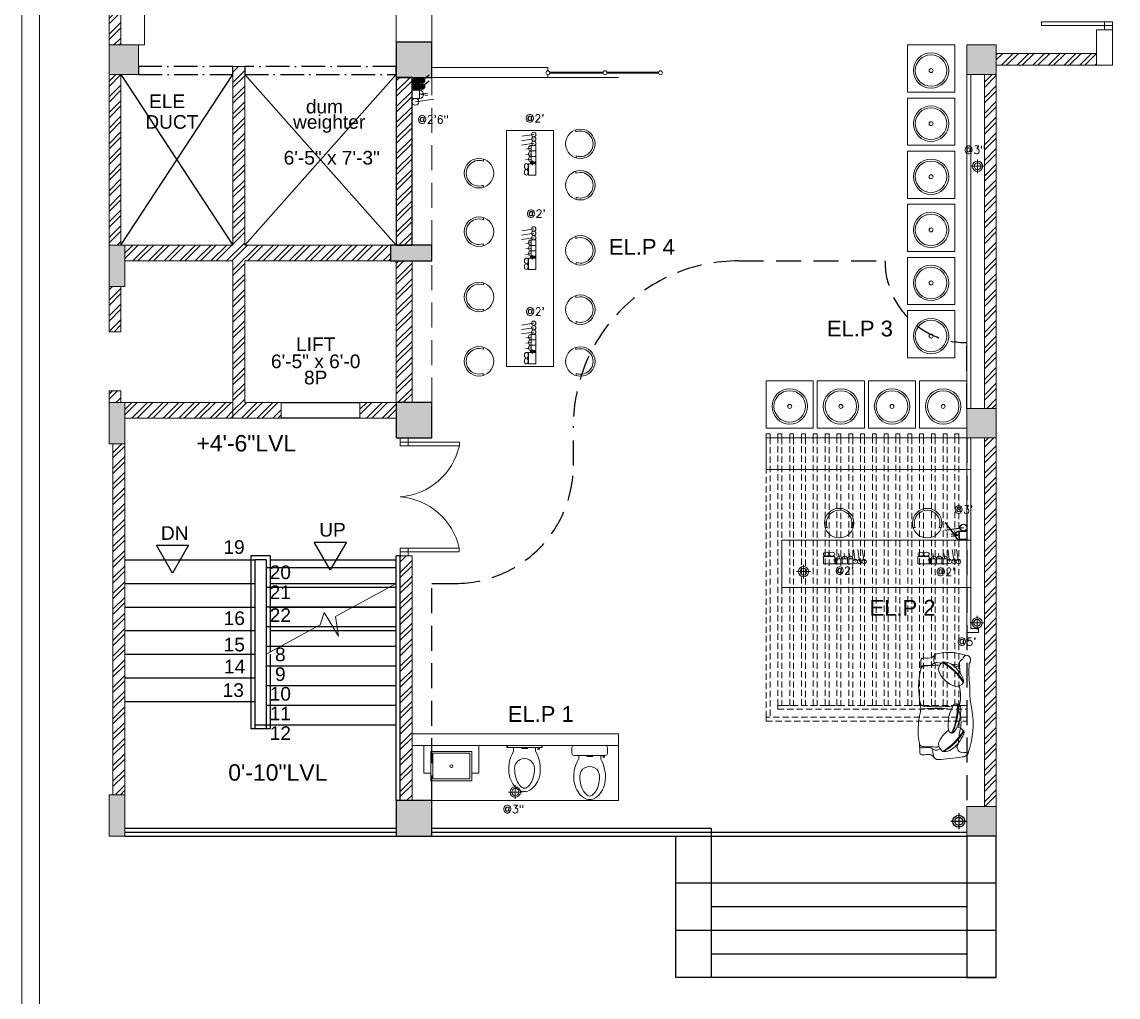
# Model space of a CAD drawing. Header units: inches. Extents: x 111501 to 134888, y 46021 to 52102.
# Drawn here: x 114830 to 115387, y 46514 to 47010 of the extents above; entities that cross this region are included whole.
import ezdxf
from ezdxf.enums import TextEntityAlignment as Align
from ezdxf.lldxf.tags import DXFTag

# ---------------------------------------------------------------- set-up
doc = ezdxf.new("R2010")
doc.units = ezdxf.units.IN
doc.header["$MEASUREMENT"] = 0
for name, pattern in [('ACAD_ISO10W100', [18, 12, -3, 0, -3]), ('DASHED', [19.05, 12.7, -6.35]), ('HIDDEN2', [4.7625, 3.175, -1.5875])]:
    doc.linetypes.add(name, pattern=pattern)
for name, color, linetype in [('10', 1, 'Continuous'), ('D', 251, 'Continuous'), ('electrical layout', 250, 'Continuous'), ('electrical planing', 251, 'Continuous'), ('H', 9, 'Continuous'), ('RO', 7, 'Continuous'), ('staircase', 6, 'Continuous')]:
    doc.layers.add(name, color=color, linetype=linetype)
for name, color, linetype, lineweight in [('column', 252, 'Continuous', 9), ('DOOR', 1, 'Continuous', 0), ('electrical 2', 1, 'Continuous', 0), ('FURNITURE', 14, 'Continuous', 18), ('furnuture light', 142, 'Continuous', 0), ('SHEET', 7, 'Continuous', 30), ('text1', 7, 'Continuous', 0), ('wall', 7, 'Continuous', 9)]:
    doc.layers.add(name, color=color, linetype=linetype, lineweight=lineweight)
doc.styles.add('A', font='arial.ttf')
doc.styles.get("Standard").update_dxf_attribs({"font": 'txt.shx', "height": 6})
tags = doc.linetypes.add('02B1', pattern=[15, 12, -3]).pattern_tags.tags
tags[6:7] = [DXFTag(74, 4), DXFTag(75, 0), DXFTag(340, '0'), DXFTag(46, 1.0), DXFTag(50, 0.0), DXFTag(44, 0.0), DXFTag(45, 0.0)]
tags[4:5] = [DXFTag(74, 4), DXFTag(75, 0), DXFTag(340, '0'), DXFTag(46, 1.0), DXFTag(50, 0.0), DXFTag(44, 0.0), DXFTag(45, 0.0)]
pattern_1 = [(45, (15996.086, 0), (-3.97747564, 3.97747564), []), (45, (15998.7374, 0), (-3.97747564, 3.97747564), [])]

# ---------------------------------------------------------------- blocks, each defined once
blk = doc.blocks.new('so')
at = {"layer": 'FURNITURE'}
for p, q in [((93752.34, 46905.16), (93752.51, 46906.52)), ((93769.43, 46904.14), (93767.18, 46903.8)), ((93769.7, 46908.55), (93770.47, 46908.35)), ((93770.77, 46907.56), (93771.08, 46904.87)), ((93762.11, 46903.43), (93757.75, 46902.84)), ((93760.52, 46902.13), (93757.93, 46901.98)), ((93768.58, 46902.89), (93768.03, 46902.73)), ((93758.31, 46881.28), (93758.24, 46879.86)), ((93759.31, 46862.37), (93758.99, 46862.39)), ((93760.5, 46861.17), (93759.13, 46861.32)), ((93769.27, 46859.7), (93767.77, 46860.37)), ((93769.29, 46861.22), (93768.4, 46861.65)), ((93753.59, 46857.91), (93753.48, 46858.34)), ((93769.77, 46854.9), (93769.47, 46854.89)), ((93771.08, 46856.49), (93771.61, 46859.22)), ((93776, 46857.32), (93774.86, 46857.39)), ((93777.45, 46857.47), (93777.04, 46857.3)), ((93777.89, 46857.84), (93777.45, 46857.47))]:
    blk.add_line(p, q, dxfattribs=at)
for centre, radius, start, end in [((93752.46, 46904.62), 4.07, 18.4048, 56.0401), ((93754.78, 46907.41), 0.592, 8.8705, 94.0542), ((93763.41, 46883.52), 25.81, 74.1393, 107.6386), ((93780.54, 46879.15), 29.07, 119.8296, 148.5746), ((93780.63, 46879.22), 28.66, 119.184, 149.2689), ((93755.74, 46903.77), 2.22, 335.1345, 74.7005), ((93765.94, 46896.04), 8.32, 88.95, 117.4194), ((93765.76, 46903.7), 0.425, 39.9333, 118.7173), ((93766.29, 46903.99), 0.425, 39.9333, 118.7173), ((93763.54, 46900.06), 5.23, 5.8481, 53.1687), ((93769.92, 46901.55), 2.64, 74.0148, 100.6563), ((93770.84, 46890.55), 15.56, 124.1523, 166.0404), ((93755.09, 46901.83), 2.85, 350.2141, 20.7648), ((93756.37, 46904.5), 12.96, 285.2491, 342.4773), ((93759.97, 46897.06), 5.07, 219.4617, 267.8877), ((93759.56, 46880.94), 2.28, 111.7738, 176.8067), ((93787.71, 46881), 29.07, 175.9325, 205.5687), ((93759.48, 46879.97), 3.18, 64.5085, 103.8842), ((93787.69, 46881.11), 28.66, 175.9605, 206.263), ((93744.39, 46872.73), 19.32, 350.1279, 31.5529), ((93777.5, 46879.99), 20.24, 176.5091, 212.6661), ((93759.92, 46866.36), 5.07, 98.3846, 139.5125), ((93679.26, 46871.47), 79.79, 359.9178, 0.1427), ((93757.39, 46868.51), 1.77, 156.9035, 196.4041), ((93774.12, 46875.91), 20.07, 203.2376, 232.6739), ((93756.02, 46869.34), 0.305, 93.719, 203.897), ((93780.82, 46883.9), 29.07, 210.3996, 239.1446), ((93780.9, 46883.82), 28.66, 209.7053, 239.7902), ((93761.85, 46870.2), 1.77, 219.5642, 259.0648), ((93761.77, 46868.6), 0.305, 212.0713, 322.2493), ((93761.83, 46870.19), 1.77, 275.2559, 334.0143), ((93755.99, 46858.63), 13.37, 20.038, 55.9443), ((93756.27, 46861.23), 2.87, 271.8187, 21.7343), ((93765.91, 46867.27), 8.32, 241.5549, 270.0243), ((93763.43, 46863.29), 5.23, 305.8056, 353.1262), ((93764.3, 46862.3), 4.34, 4.7503, 12.2324), ((93769.85, 46864.16), 4.5, 262.578, 288.7751), ((93755.56, 46853.08), 5.35, 81.4491, 112.1737), ((93766.16, 46859.33), 0.425, 240.2569, 319.041)]:
    blk.add_arc(centre, radius, start, end, dxfattribs=at)
at = {"layer": 'FURNITURE', "extrusion": (0, 0, -1)}
for centre, major_axis, ratio, start_param, end_param in [((93757.64, 46904.17), (-5.13, 2.35), 0.618231, 5.500844, 7.184555), ((93773.54, 46909.47), (-3.31, 0.03), 0.909091, 4.616161, 5.890683), ((93767.88, 46905.84), (-3.36, 0.03), 0.909091, 3.452305, 3.740947), ((93773.87, 46910.2), (-0.08, 7.57), 0.730686, 3.178935, 3.779527), ((93775.94, 46852.61), (-59.28, 0.53), 0.909091, 1.527079, 1.573647), ((93776.15, 46905.08), (-1.62, 0.01), 0.909091, 1.838774, 2.80094), ((93890.94, 46901.04), (-113.36, 2.08), 0.701645, 6.254642, 6.313975), ((93689.39, 46899.23), (-63.77, 0.57), 0.909091, 3.056167, 3.251523), ((93921.13, 46888.07), (-163.89, 1.47), 0.909091, 0.062984, 0.077367), ((93759.67, 46900.91), (-1.84, 0.02), 0.909091, 0.073573, 0.254317), ((93764.63, 46809.88), (-102.4, 0.92), 0.909091, 1.601237, 1.67337), ((93775.86, 46848.78), (-59.28, 0.53), 0.909091, 1.527079, 1.573647), ((93775.75, 46900.71), (-1.84, 0.02), 0.909091, 1.671525, 3.054326), ((93776.07, 46901.25), (-1.62, 0.01), 0.909091, 1.838774, 2.80094), ((93921.96, 46889.1), (164.59, 2.24), 0.332533, 3.039374, 3.24171), ((93769.2, 46973.97), (1.09, 92.29), 0.86194, 3.038922, 3.227555), ((93776.1, 46883.74), (-1.41, 1.06), 0.914805, 2.750316, 4.013629), ((94512.72, 46901.52), (761.68, 30.39), 0.237765, 3.06991, 3.193225), ((93776.06, 46879.38), (1.82, 0.64), 0.643947, 4.915204, 6.007097), ((93640.53, 46875.47), (-138.39, 7.62), 0.514907, 2.983139, 3.210922), ((93925.72, 46873.33), (-167.53, 1.5), 0.909091, 6.258896, 6.277374), ((93724.36, 46862.32), (24.04, 24.18), 1, 0.556107, 0.764052), ((93760.41, 46863.29), (-1.84, 0.02), 0.909091, 5.638899, 6.209604), ((93745.95, 47451.69), (-649.87, 5.82), 0.909091, 4.657058, 4.668338), ((93768.59, 46858.41), (-3.26, 0.03), 0.909091, 1.877441, 2.006467), ((93773.86, 46857.98), (-3.31, 0.03), 0.909091, 0.681701, 1.699089), ((93768.37, 46858.41), (-3.36, 0.03), 0.909091, 2.622382, 2.862945), ((93779.28, 46914.66), (-59.28, 0.53), 0.909091, 4.741604, 4.788172), ((93776.49, 46863.15), (-1.84, 0.02), 0.909091, 3.260925, 4.643725), ((93776.7, 46862.24), (-1.62, 0.01), 0.909091, 3.51431, 4.476477), ((93891.41, 46855.42), (-113.27, 4.67), 0.710878, 6.259211, 6.318545), ((93758.3, 46860.31), (4.57, 2.7), 0.675931, 2.302953, 3.269293), ((93792.92, 47096.89), (35.25, 240.83), 0.806916, 3.083864, 3.147073), ((93768.83, 46856.9), (-2.29, 0.02), 0.909091, 3.32703, 4.655766), ((93773.74, 46854.45), (-3.31, 0.03), 0.909091, 0.424568, 1.699089), ((93779.16, 46911.13), (-59.28, 0.53), 0.909091, 4.741604, 4.788172), ((93776.58, 46858.71), (-1.62, 0.01), 0.909091, 3.51431, 4.476477)]:
    blk.add_ellipse(centre, major_axis=major_axis, ratio=ratio, start_param=start_param, end_param=end_param, dxfattribs=at)
at = {"layer": 'FURNITURE'}
for centre, major_axis, ratio, start_param, end_param in [((93640.44, 46884.08), (138.21, 10.34), 0.51003, 6.125714, 6.37511), ((93806.28, 46882.06), (28.59, 1.59), 0.753441, 3.013769, 3.201526), ((93774.94, 46873.78), (12.53, 12.6), 1, 2.00439, 2.558399), ((93770.96, 46788.62), (-3.01, 92.25), 0.86194, 6.180515, 6.356807)]:
    blk.add_ellipse(centre, major_axis=major_axis, ratio=ratio, start_param=start_param, end_param=end_param, dxfattribs=at)
blk.add_open_spline([(93751.68, 46880.48), (93752.13, 46882.86), (93752.89, 46886.84), (93752.75, 46890.88), (93752.7, 46892.51)], degree=3, knots=[0, 0, 0, 0, 10.027834, 16.763705, 16.763705, 16.763705, 16.763705], dxfattribs=at)
blk = doc.blocks.new('POINT')
at = {"layer": 'electrical 2'}
for p, q in [((-3013.56, 3860.74, 29.22), (-3013.56, 3855.65, 29.22)), ((-3016.11, 3858.19, 29.22), (-3011.02, 3858.19, 29.22))]:
    blk.add_line(p, q, dxfattribs=at)
for radius in [1.91, 1.27]:
    blk.add_circle((-3013.56, 3858.19, 29.22), radius, dxfattribs=at)
blk = doc.blocks.new('kat b cable')
at = {"color": 6}
for points in [[(24134.78, 4883.35), (24132.88, 4883.35), (24132.88, 4883.52), (24134.78, 4883.52)], [(24133.78, 4881.56), (24133.4, 4881.56), (24133.39, 4884.31), (24133.77, 4884.31)], [(24134.34, 4884.29), (24134, 4884.29), (24134.01, 4881.56), (24134.35, 4881.56)]]:
    blk.add_lwpolyline(points, close=True, dxfattribs=at)
blk = doc.blocks.new('5 amp')
at = {"color": 6}
blk.add_line((24133.41, 4862.91), (24132.99, 4865.66), dxfattribs=at)
blk.add_lwpolyline([(24132.01, 4862.91), (24134.78, 4862.91), (24134.79, 4860.45), (24132.02, 4860.44)], close=True, dxfattribs=at)
blk.add_arc((24133.4, 4862.91), 1.38, 359.9995, 180.3454, dxfattribs=at)
blk = doc.blocks.new('15 amp')
at = {"color": 6}
for q in [(24132.99, 4855.15), (24133.82, 4855.15)]:
    blk.add_line((24133.41, 4852.4), q, dxfattribs=at)
blk.add_lwpolyline([(24132.02, 4852.4), (24134.79, 4852.4), (24134.79, 4849.94), (24132.02, 4849.94)], close=True, dxfattribs=at)
blk.add_arc((24133.41, 4852.4), 1.38, 0, 180, dxfattribs=at)
blk = doc.blocks.new('A$C2699740B')
at = {"layer": 'FURNITURE'}
for p, q in [((1, 17.05), (1, 1)), ((1, 14.62), (2.86, 14.62)), ((1, 3.43), (2.86, 3.43))]:
    blk.add_line(p, q, dxfattribs=at)
at = {"layer": 'FURNITURE', "linetype": 'Continuous'}
for p, q in [((1, 10.45), (1.54, 10.45)), ((1.54, 7.61), (1, 7.61)), ((1.54, 10.45), (1.54, 7.61))]:
    blk.add_line(p, q, dxfattribs=at)
at = {"layer": 'FURNITURE'}
blk.add_lwpolyline([(0, 0), (1.02, 0), (1.02, 18.06), (0, 18.06)], close=True, dxfattribs=at)
at = {"layer": 'FURNITURE', "linetype": 'Continuous'}
for points in [[(1.53, 16.58), (1, 16.58), (1, 16.35), (1.53, 16.35)], [(1.53, 16.58), (1.87, 16.58), (1.87, 15.63), (1.65, 15.63)], [(1.53, 16.26), (1.53, 16.35)]]:
    blk.add_lwpolyline(points, dxfattribs=at)
blk.add_arc((-0.37, 15.59), 2.01, 0.8881, 19.3392, dxfattribs=at)
at = {"layer": 'FURNITURE', "extrusion": (0, 0, -1)}
for centre, start_param, end_param in [((0, 17.05), 2.356194, 3.926991), ((0, 1), 3.926991, 5.497787)]:
    blk.add_ellipse(centre, major_axis=(-0.709, -0.709), ratio=1, start_param=start_param, end_param=end_param, dxfattribs=at)
at = {"layer": 'FURNITURE'}
for centre, major_axis, start_param, end_param in [((11.95, -1.19), (-12.9, -12.9), 3.740911, 4.44905), ((11.62, 2.43), (10.46, -10.46), 1.79758, 2.102858), ((11.6, 9.03), (3.56, -3.56), 2.356179, 5.497772), ((11.6, -4), (-12.77, -12.77), 3.673654, 3.926975), ((13.26, 2.43), (-8.08, -8.08), 3.368376, 3.673654), ((15.79, 6.48), (4.7, -4.7), 1.370664, 1.797579), ((14.16, 6.48), (7.07, -7.07), 1.370664, 1.797579), ((18, 9.03), (3.81, -3.81), 0.785384, 1.370663), ((13.26, 15.63), (-8.08, -8.08), 1.038704, 1.343982), ((15.79, 11.57), (-4.7, -4.7), 1.343983, 1.770898), ((14.16, 11.57), (7.07, -7.07), -0.226814, 0.200102), ((19.64, 9.03), (-1.44, -1.44), 2.35618, 2.941459), ((19.64, 9.03), (-1.44, -1.44), 1.7709, 2.356179), ((18, 9.03), (-3.81, -3.81), 1.770899, 2.356178), ((11.91, 19.01), (12.74, -12.74), -1.31209, -0.594747), ((11.6, 22.05), (12.77, -12.77), -0.785413, -0.532092), ((11.62, 15.63), (-10.46, -10.46), 1.038704, 1.343982)]:
    blk.add_ellipse(centre, major_axis=major_axis, ratio=1, start_param=start_param, end_param=end_param, dxfattribs=at)
blk = doc.blocks.new('fgfdg')
at = {"layer": 'FURNITURE'}
for points in [[(9958.2, 25320.5), (9961.82, 25320.5), (9961.82, 25334.5), (9933.82, 25334.5), (9933.82, 25320.5), (9937.44, 25320.5)], [(9937.44, 25316.5), (9937.44, 25331.56), (9958.2, 25331.56), (9958.2, 25316.5), (9937.44, 25316.5), (9937.44, 25316.5)]]:
    blk.add_lwpolyline(points, dxfattribs=at)
blk.add_lwpolyline([(9938.44, 25317.5), (9938.44, 25330.56), (9957.2, 25330.56), (9957.2, 25317.5), (9938.44, 25317.5)], close=True, dxfattribs=at)
blk.add_circle((9947.82, 25324.03), 0.75, dxfattribs=at)
blk = doc.blocks.new('EWC')
at = {"layer": 'FURNITURE'}
for p, q in [((120.336, 285.853), (120.336, 285.929)), ((120.361, 285.954), (120.763, 285.954)), ((120.788, 285.929), (120.788, 285.853)), ((120.763, 285.828), (120.361, 285.828)), ((120.422, 285.828), (120.422, 285.782)), ((120.702, 285.828), (120.702, 285.782))]:
    blk.add_line(p, q, dxfattribs=at)
at = {"layer": 'FURNITURE', "linetype": 'ByBlock'}
blk.add_line((120.367, 285.954), (120.757, 285.954), dxfattribs=at)
at = {"layer": 'FURNITURE', "linetype": 'Continuous'}
for p, q in [((120.527, 285.815), (120.527, 285.828)), ((120.597, 285.815), (120.527, 285.815)), ((120.597, 285.828), (120.597, 285.815))]:
    blk.add_line(p, q, dxfattribs=at)
for points in [[(120.751, 285.815), (120.751, 285.807), (120.727, 285.807), (120.727, 285.812)], [(120.743, 285.815), (120.745, 285.815)], [(120.751, 285.815), (120.751, 285.828), (120.745, 285.828), (120.745, 285.815)]]:
    blk.add_lwpolyline(points, dxfattribs=at)
blk.add_arc((120.726, 285.862), 0.0503, 270.8881, 289.3392, dxfattribs=at)
at = {"layer": 'FURNITURE', "extrusion": (0, 0, -1)}
for centre, major_axis, start_param, end_param in [((120.361, 285.929), (-0.0177, -0.0177), 0.785398, 2.356194), ((120.361, 285.853), (-0.0177, 0.0177), 3.926991, 5.497787), ((120.763, 285.929), (-0.0177, -0.0177), 2.356194, 3.926991), ((120.763, 285.853), (-0.0177, 0.0177), 2.356194, 3.926991)]:
    blk.add_ellipse(centre, major_axis=major_axis, ratio=1, start_param=start_param, end_param=end_param, dxfattribs=at)
at = {"layer": 'FURNITURE'}
for centre, major_axis, start_param, end_param in [((120.811, 285.555), (-0.319, -0.319), -1.31209, -0.594747), ((120.307, 285.555), (-0.322, 0.322), 3.740911, 4.44905), ((120.562, 285.563), (-0.0891, -0.0891), 2.356179, 5.497772), ((120.888, 285.563), (-0.319, -0.319), -0.785413, -0.532092), ((120.236, 285.563), (-0.319, 0.319), 3.673654, 3.926975), ((120.727, 285.563), (-0.261, 0.261), 1.038704, 1.343982), ((120.727, 285.522), (-0.202, 0.202), 1.038704, 1.343982), ((120.397, 285.522), (-0.202, 0.202), 3.368376, 3.673654), ((120.397, 285.563), (-0.261, -0.261), 1.79758, 2.102858), ((120.626, 285.499), (-0.177, -0.177), -0.226814, 0.200102), ((120.626, 285.458), (-0.117, 0.117), 1.343983, 1.770898), ((120.562, 285.403), (-0.0954, 0.0954), 1.770899, 2.356178), ((120.562, 285.362), (-0.036, 0.036), 1.7709, 2.356179), ((120.562, 285.362), (-0.036, 0.036), 2.35618, 2.941459), ((120.562, 285.403), (-0.0954, -0.0954), 0.785384, 1.370663), ((120.498, 285.458), (-0.117, -0.117), 1.370664, 1.797579), ((120.498, 285.499), (-0.177, -0.177), 1.370664, 1.797579)]:
    blk.add_ellipse(centre, major_axis=major_axis, ratio=1, start_param=start_param, end_param=end_param, dxfattribs=at)
blk = doc.blocks.new('dgh')
at = {"layer": 'electrical planing', "linetype": 'ByBlock'}
h = blk.add_hatch(color=36, dxfattribs=at)
h.set_gradient(color1=(121, 78, 22), color2=(227, 174, 104), one_color=1, tint=0.65, name='SPHERICAL')
h.paths.add_polyline_path([(-72.26, 1878.91, -1), (-72.26, 1875.82, -1)])
h = blk.add_hatch(color=36, dxfattribs=at)
h.set_gradient(color1=(121, 78, 22), color2=(227, 174, 104), one_color=1, tint=0.65, name='SPHERICAL')
h.paths.add_polyline_path([(-68.91, 1878.91, -1), (-68.91, 1875.82, -1)])
h = blk.add_hatch(color=36, dxfattribs=at)
h.set_gradient(color1=(121, 78, 22), color2=(227, 174, 104), one_color=1, tint=0.65, name='CYLINDER')
h.paths.add_polyline_path([(-74.07, 1871.89), (-74.07, 1875.82), (-66.95, 1875.82), (-66.95, 1871.89)])
at = {"layer": 'electrical planing', "color": 7, "linetype": 'ByBlock'}
for p, q in [((-72.26, 1877.37), (-75.59, 1881.54)), ((-68.91, 1877.37), (-72.24, 1881.54))]:
    blk.add_line(p, q, dxfattribs=at)
blk.add_lwpolyline([(-74.07, 1871.89), (-74.07, 1875.82), (-66.95, 1875.82), (-66.95, 1871.89)], close=True, dxfattribs=at)
for centre in [(-72.26, 1877.37), (-68.91, 1877.37)]:
    blk.add_circle(centre, 1.55, dxfattribs=at)

msp = doc.modelspace()

# ---------------------------------------------------------------- hatches: boundary and pattern name
at = {"layer": 'column'}
h = msp.add_hatch(color=256, dxfattribs=at)
h.paths.add_polyline_path([(114874.38, 46994.65), (114874.38, 46983.65), (114885.38, 46983.65), (114885.38, 46994.65)])
h.paths.add_polyline_path([(114885.38, 46994.65), (114885.38, 46998.65), (114874.38, 46998.65), (114874.38, 46994.65)])
h.paths.add_polyline_path([(114885.38, 46983.65), (114889.38, 46983.65), (114889.38, 46994.65), (114885.38, 46994.65)])
h.paths.add_polyline_path([(114889.38, 46998.65), (114885.38, 46998.65), (114885.38, 46994.65), (114889.38, 46994.65)])
h = msp.add_hatch(color=256, dxfattribs=at)
h.paths.add_polyline_path([(115038.39, 47000.1), (115020.39, 47000.1), (115020.39, 46982.1), (115038.39, 46982.1)])
h.paths.add_polyline_path([(115017.39, 46888.82), (115038.39, 46888.82), (115038.39, 46896.82), (115017.39, 46896.82)])
h.paths.add_polyline_path([(115038.39, 46816.82), (115020.39, 46816.82), (115020.39, 46798.82), (115038.39, 46798.82)])
h = msp.add_hatch(color=256, dxfattribs=at)
h.paths.add_polyline_path([(115325.38, 46994.65), (115325.38, 46983.65), (115314.38, 46983.65), (115314.38, 46994.65)])
h.paths.add_polyline_path([(115314.38, 46994.65), (115314.38, 46998.65), (115325.38, 46998.65), (115325.38, 46994.65)])
h.paths.add_polyline_path([(115314.38, 46983.65), (115310.38, 46983.65), (115310.38, 46994.65), (115314.38, 46994.65)])
h.paths.add_polyline_path([(115310.38, 46998.65), (115314.38, 46998.65), (115314.38, 46994.65), (115310.38, 46994.65)])
h = msp.add_hatch(color=256, dxfattribs=at)
h.paths.add_polyline_path([(114874.39, 46896.82), (114874.39, 46875.82), (114882.39, 46875.82), (114882.39, 46896.82)])
h.paths.add_polyline_path([(114874.39, 46816.82), (114874.39, 46795.82), (114882.39, 46795.82), (114882.39, 46816.82)])
h = msp.add_hatch(color=256, dxfattribs=at)
h.paths.add_polyline_path([(115325.38, 46809.87), (115325.38, 46798.87), (115314.38, 46798.87), (115314.38, 46809.87)])
h.paths.add_polyline_path([(115314.38, 46809.87), (115314.38, 46813.87), (115325.38, 46813.87), (115325.38, 46809.87)])
h.paths.add_polyline_path([(115314.38, 46798.87), (115310.38, 46798.87), (115310.38, 46809.87), (115314.38, 46809.87)])
h.paths.add_polyline_path([(115310.38, 46813.87), (115314.38, 46813.87), (115314.38, 46809.87), (115310.38, 46809.87)])
for points in [[(114874.39, 46617.38), (114874.39, 46596.38), (114882.39, 46596.38), (114882.39, 46617.38)], [(115038.39, 46614.38), (115020.39, 46614.38), (115020.39, 46596.38), (115038.39, 46596.38)]]:
    msp.add_hatch(color=256, dxfattribs=at).paths.add_polyline_path(points)
h = msp.add_hatch(color=256, dxfattribs=at)
h.paths.add_polyline_path([(115325.38, 46607.38), (115325.38, 46596.38), (115314.38, 46596.38), (115314.38, 46607.38)])
h.paths.add_polyline_path([(115314.38, 46607.38), (115314.38, 46611.38), (115325.38, 46611.38), (115325.38, 46607.38)])
h.paths.add_polyline_path([(115314.38, 46596.38), (115310.38, 46596.38), (115310.38, 46607.38), (115314.38, 46607.38)])
h.paths.add_polyline_path([(115310.38, 46611.38), (115314.38, 46611.38), (115314.38, 46607.38), (115310.38, 46607.38)])
at = {"layer": 'wall', "lineweight": 5}
h = msp.add_hatch(dxfattribs=at)
h.set_pattern_fill('ANSI32', color=256, scale=15, style=0)
h.set_pattern_definition(pattern_1)
h.paths.add_polyline_path([(114874.38, 46998.6), (114874.38, 47185.53), (114880.38, 47185.53), (114880.38, 46998.6)])
h = msp.add_hatch(dxfattribs=at)
h.set_pattern_fill('ANSI32', color=256, scale=15, style=0)
h.set_pattern_definition(pattern_1)
h.paths.add_polyline_path([(115376.38, 46988.33), (115376.38, 46994.33), (115325.38, 46994.33), (115325.38, 46988.33)])
h = msp.add_hatch(dxfattribs=at)
h.set_pattern_fill('ANSI32', color=256, scale=15, style=0)
h.set_pattern_definition(pattern_1)
h.paths.add_polyline_path([(114937.39, 46888.82), (114937.39, 46808.82), (114961.89, 46808.82), (114961.89, 46816.82), (114943.39, 46816.82), (114943.39, 46888.82), (115017.39, 46888.82), (115017.39, 46896.82), (114943.39, 46896.82), (114943.39, 46987.6), (114937.39, 46987.6), (114937.39, 46896.82), (114882.39, 46896.82), (114882.39, 46888.82)])
h = msp.add_hatch(dxfattribs=at)
h.set_pattern_fill('ANSI32', color=256, scale=15, style=0)
h.set_pattern_definition(pattern_1)
h.paths.add_polyline_path([(114874.38, 46983.6), (114880.38, 46983.6), (114880.38, 46896.82), (114874.39, 46896.82)])
h = msp.add_hatch(dxfattribs=at)
h.set_pattern_fill('ANSI32', color=256, scale=15, style=0)
h.set_pattern_definition(pattern_1)
h.paths.add_polyline_path([(115020.39, 46982.1), (115020.39, 46896.82), (115028.39, 46896.82), (115028.39, 46982.1)])
h = msp.add_hatch(dxfattribs=at)
h.set_pattern_fill('ANSI32', color=256, scale=15, style=0)
h.set_pattern_definition(pattern_1)
h.paths.add_polyline_path([(115319.38, 46813.82), (115325.38, 46813.82), (115325.38, 46983.6), (115319.38, 46983.6)])
h = msp.add_hatch(dxfattribs=at)
h.set_pattern_fill('ANSI32', color=256, scale=15, style=0)
h.set_pattern_definition(pattern_1)
h.paths.add_polyline_path([(115020.39, 46816.82), (115028.39, 46816.82), (115028.39, 46888.82), (115020.39, 46888.82)])
h = msp.add_hatch(dxfattribs=at)
h.set_pattern_fill('ANSI32', color=256, scale=15, style=0)
h.set_pattern_definition(pattern_1)
h.paths.add_polyline_path([(114874.39, 46852.82), (114880.39, 46852.82), (114880.39, 46875.82), (114874.39, 46875.82)])
h = msp.add_hatch(dxfattribs=at)
h.set_pattern_fill('ANSI32', color=256, scale=15, style=0)
h.set_pattern_definition(pattern_1)
h.paths.add_polyline_path([(114874.39, 46822.82), (114874.39, 46816.82), (114880.39, 46816.82), (114880.39, 46822.82)])
h = msp.add_hatch(dxfattribs=at)
h.set_pattern_fill('ANSI32', color=256, scale=15, style=0)
h.set_pattern_definition(pattern_1)
h.paths.add_polyline_path([(114882.39, 46808.82), (114937.39, 46808.82), (114937.39, 46816.82), (114882.39, 46816.82)])
h = msp.add_hatch(dxfattribs=at)
h.set_pattern_fill('ANSI32', color=256, scale=15, style=0)
h.set_pattern_definition(pattern_1)
h.paths.add_polyline_path([(115001.89, 46808.82), (115020.39, 46808.82), (115020.39, 46816.82), (115001.89, 46816.82)])
h = msp.add_hatch(dxfattribs=at)
h.set_pattern_fill('ANSI32', color=256, scale=15, style=0)
h.set_pattern_definition(pattern_1)
h.paths.add_polyline_path([(115325.38, 46611.38), (115325.38, 46798.82), (115319.38, 46798.82), (115319.38, 46704.82), (115319.38, 46611.38)])
h = msp.add_hatch(dxfattribs=at)
h.set_pattern_fill('ANSI32', color=256, scale=15, style=0)
h.set_pattern_definition(pattern_1)
h.paths.add_polyline_path([(114882.39, 46617.38), (114882.39, 46795.82), (114876.39, 46795.82), (114876.39, 46617.38), (114882.39, 46617.38)])
h = msp.add_hatch(dxfattribs=at)
h.set_pattern_fill('ANSI32', color=256, scale=15, style=0)
h.set_pattern_definition(pattern_1)
h.paths.add_polyline_path([(115022.39, 46738.82), (115028.39, 46738.82), (115028.39, 46732.82), (115028.39, 46728.57), (115028.39, 46727.09, 0.072171), (115028.39, 46726.6), (115028.39, 46648.38), (115028.39, 46642.38), (115028.39, 46614.38), (115022.39, 46614.38)])

# ---------------------------------------------------------------- linework, layer by layer
at = {"lineweight": 5}
msp.add_lwpolyline([(115022.39, 46614.38), (115028.39, 46614.38), (115028.39, 46738.82), (115022.39, 46738.82)], close=True, dxfattribs=at)
at = {"layer": '10', "linetype": 'Continuous'}
for p, q in [((115020.39, 46982.1), (115020.39, 46896.82)), ((114956.33, 46738.83), (114946.45, 46738.83)), ((114954.33, 46736.83), (114948.45, 46736.83))]:
    msp.add_line(p, q, dxfattribs=at)
for points in [[(114906.63, 46730.09), (114898.45, 46744.25), (114914.81, 46744.25)], [(114986.85, 46731.72), (114978.67, 46745.88), (114995.03, 46745.88)]]:
    msp.add_lwpolyline(points, close=True, dxfattribs=at)
at = {"layer": 'column'}
msp.add_line((115020.39, 46738.82), (115020.39, 46736.82), dxfattribs=at)
for points in [[(114874.38, 46998.6), (114889.38, 46998.6), (114889.38, 46983.6), (114874.38, 46983.6)], [(115325.38, 46998.6), (115310.38, 46998.6), (115310.38, 46983.6), (115325.38, 46983.6)], [(114882.39, 46875.82), (114882.39, 46896.82), (114874.39, 46896.82), (114874.39, 46875.82)], [(114882.39, 46795.82), (114882.39, 46816.82), (114874.39, 46816.82), (114874.39, 46795.82)], [(115325.38, 46813.82), (115310.38, 46813.82), (115310.38, 46798.82), (115325.38, 46798.82)], [(114882.39, 46596.38), (114882.39, 46617.38), (114874.39, 46617.38), (114874.39, 46596.38)], [(115325.38, 46611.38), (115310.38, 46611.38), (115310.38, 46596.38), (115325.38, 46596.38)]]:
    msp.add_lwpolyline(points, close=True, dxfattribs=at)
at = {"layer": 'DOOR', "linetype": 'Continuous'}
for p, q in [((114989.57, 46708.04), (115020.39, 46724.83)), ((114983.7, 46710.01), (114981.63, 46703.71)), ((114983.7, 46710.01), (114990.94, 46697.93)), ((114954.33, 46688.83), (114981.63, 46703.71)), ((114990.94, 46697.93), (114989.57, 46708.04))]:
    msp.add_line(p, q, dxfattribs=at)
at = {"layer": 'DOOR', "color": 5, "linetype": 'Continuous', "lineweight": 0}
for points in [[(115384.38, 47010.33), (115384.38, 47008.48), (115348.34, 47008.48), (115348.34, 47010.33)], [(115384.38, 47006.33), (115384.38, 47010.33), (115380.38, 47010.33), (115380.38, 47006.33)], [(115022.39, 46742.82), (115022.39, 46740.97), (115052.44, 46740.97), (115052.44, 46742.82)], [(115022.39, 46738.82), (115022.39, 46742.82), (115026.39, 46742.82), (115026.39, 46738.82)]]:
    msp.add_lwpolyline(points, close=True, dxfattribs=at)
at = {"layer": 'DOOR', "color": 5, "linetype": 'Continuous', "lineweight": 0, "elevation": 0.11}
for points in [[(115022.4, 46798.81), (115022.4, 46794.81), (115026.4, 46794.81), (115026.4, 46798.81)], [(115022.4, 46794.81), (115022.4, 46796.66), (115052.45, 46796.66), (115052.45, 46794.81)]]:
    msp.add_lwpolyline(points, close=True, dxfattribs=at)
at = {"layer": 'DOOR', "color": 5, "linetype": 'Continuous', "lineweight": 0}
for centre, start, end in [((115019.79, 46802.19, 0.17), 274.4624, 347.2652), ((115019.78, 46735.44, 0.06), 12.7357, 85.5216)]:
    msp.add_arc(centre, 33.48, start, end, dxfattribs=at)
at = {"layer": 'electrical layout', "color": 234}
for p, q in [((115302.2, 46603.88), (115310.38, 46603.88)), ((115306.29, 46607.98), (115306.29, 46599.79))]:
    msp.add_line(p, q, dxfattribs=at)
for radius in [3.07, 2.05]:
    msp.add_circle((115306.29, 46603.88), radius, dxfattribs=at)
at = {"layer": 'electrical planing', "color": 6}
msp.add_line((115304.35, 46749.55), (115299.42, 46755.73), dxfattribs=at)
at = {"layer": 'electrical planing', "color": 6, "ltscale": 0.5}
msp.add_line((115308.68, 46753.16), (115299.28, 46751.72), dxfattribs=at)
msp.add_circle((115308.68, 46753.16), 1.72, dxfattribs=at)
at = {"layer": 'FURNITURE', "lineweight": 5}
for p, q in [((115038.39, 46982.1), (115133.39, 46982.1)), ((115310.38, 46983.6), (115310.38, 46811.79)), ((115312.38, 46983.6), (115312.38, 46813.82)), ((115319.38, 46798.82), (115208.38, 46798.82))]:
    msp.add_line(p, q, dxfattribs=at)
at = {"layer": 'FURNITURE', "lineweight": 0}
for p, q in [((115098.4, 46984.71), (115125.51, 46984.71)), ((115098.4, 46984.21), (115125.51, 46984.21)), ((115127.44, 46984.71), (115153.72, 46984.71)), ((115127.44, 46984.21), (115153.72, 46984.21)), ((115111.73, 46955.53), (115111.74, 46954.47)), ((115064.65, 46940.56), (115064.65, 46939.5)), ((115111.76, 46942.25), (115111.76, 46941.19)), ((115111.73, 46934.45), (115111.74, 46933.4)), ((115064.63, 46927.28), (115064.62, 46926.22)), ((115111.76, 46921.17), (115111.76, 46920.12)), ((115064.65, 46910.84), (115064.65, 46909.78)), ((115111.73, 46901.33), (115111.74, 46900.28)), ((115064.63, 46897.56), (115064.62, 46896.5)), ((115111.76, 46888.05), (115111.76, 46887)), ((115064.65, 46877.62), (115064.65, 46876.57)), ((115111.73, 46871.22), (115111.74, 46870.17)), ((115064.63, 46864.34), (115064.62, 46863.29)), ((115111.76, 46857.95), (115111.76, 46856.89)), ((115064.65, 46844.92), (115064.65, 46843.87)), ((115111.73, 46844.82), (115111.74, 46843.76)), ((115064.63, 46831.64), (115064.62, 46830.59)), ((115111.76, 46831.54), (115111.76, 46830.49)), ((115310.38, 46798.82), (115310.38, 46699.82)), ((115312.38, 46798.82), (115312.38, 46701.82)), ((115238.37, 46753.26), (115239.42, 46753.27)), ((115251.65, 46753.29), (115252.7, 46753.29)), ((115283.07, 46753.26), (115284.12, 46753.27)), ((115296.35, 46753.29), (115297.4, 46753.29)), ((115312.38, 46704.82), (115319.38, 46704.82)), ((115310.38, 46699.82), (115316.38, 46699.82)), ((115312.38, 46701.82), (115316.38, 46701.82)), ((115316.38, 46701.82), (115316.38, 46699.82))]:
    msp.add_line(p, q, dxfattribs=at)
at = {"layer": 'FURNITURE', "lineweight": 5}
for points in [[(114892.38, 46998.6), (114892.38, 47182.53)], [(114880.38, 47179.6), (114880.38, 46998.6), (114892.38, 46998.6)]]:
    msp.add_lwpolyline(points, dxfattribs=at)
at = {"layer": 'FURNITURE', "linetype": '02B1', "lineweight": 0}
msp.add_lwpolyline([(115020.39, 47000.1), (115038.39, 47000.1), (115038.39, 47184.03), (115020.39, 47184.03)], close=True, dxfattribs=at)
at = {"layer": 'FURNITURE', "lineweight": 0}
for points in [[(115280.23, 46998.6), (115304.23, 46998.6), (115304.23, 46974.6), (115280.23, 46974.6)], [(115280.23, 46971.6), (115304.23, 46971.6), (115304.23, 46947.6), (115280.23, 46947.6)], [(115076.39, 46955.1), (115100.39, 46955.1), (115100.39, 46835.1), (115076.39, 46835.1)], [(115280.23, 46944.6), (115304.23, 46944.6), (115304.23, 46920.6), (115280.23, 46920.6)], [(115280.23, 46917.6), (115304.23, 46917.6), (115304.23, 46893.6), (115280.23, 46893.6)], [(115280.23, 46890.6), (115304.23, 46890.6), (115304.23, 46866.6), (115280.23, 46866.6)], [(115280.23, 46863.6), (115304.23, 46863.6), (115304.23, 46839.6), (115280.23, 46839.6)], [(115208.38, 46827.82), (115232.38, 46827.82), (115232.38, 46803.82), (115208.38, 46803.82)], [(115234.38, 46827.82), (115258.38, 46827.82), (115258.38, 46803.82), (115234.38, 46803.82)], [(115260.38, 46827.82), (115284.38, 46827.82), (115284.38, 46803.82), (115260.38, 46803.82)], [(115286.38, 46827.82), (115310.38, 46827.82), (115310.38, 46803.82), (115286.38, 46803.82)]]:
    msp.add_lwpolyline(points, close=True, dxfattribs=at)
at = {"layer": 'FURNITURE', "linetype": 'DASHED', "lineweight": 0}
for points in [[(115038.39, 46982.1), (115028.39, 46982.1), (115028.39, 46896.82), (115038.39, 46896.82)], [(115038.39, 46888.82), (115028.39, 46888.82), (115028.39, 46816.82), (115038.39, 46816.82)]]:
    msp.add_lwpolyline(points, close=True, dxfattribs=at)
at = {"layer": 'FURNITURE', "lineweight": 0}
msp.add_lwpolyline([(115097.44, 46985.46), (115097.44, 46987.12), (115038.39, 46987.12), (115038.39, 46982.1), (115097.44, 46982.1), (115097.44, 46983.46)], dxfattribs=at)
at = {"layer": 'FURNITURE', "color": 254, "lineweight": 5}
for points in [[(115208.38, 46798.82), (115210.38, 46798.82), (115210.38, 46800.82), (115208.38, 46800.82)], [(115214.38, 46798.82), (115216.38, 46798.82), (115216.38, 46800.82), (115214.38, 46800.82)], [(115220.38, 46798.82), (115222.38, 46798.82), (115222.38, 46800.82), (115220.38, 46800.82)], [(115226.38, 46798.82), (115228.38, 46798.82), (115228.38, 46800.82), (115226.38, 46800.82)], [(115232.38, 46798.82), (115234.38, 46798.82), (115234.38, 46800.82), (115232.38, 46800.82)], [(115238.38, 46798.82), (115240.38, 46798.82), (115240.38, 46800.82), (115238.38, 46800.82)], [(115244.38, 46798.82), (115246.38, 46798.82), (115246.38, 46800.82), (115244.38, 46800.82)], [(115250.38, 46798.82), (115252.38, 46798.82), (115252.38, 46800.82), (115250.38, 46800.82)], [(115256.38, 46798.82), (115258.38, 46798.82), (115258.38, 46800.82), (115256.38, 46800.82)], [(115262.38, 46798.82), (115264.38, 46798.82), (115264.38, 46800.82), (115262.38, 46800.82)], [(115268.38, 46798.82), (115270.38, 46798.82), (115270.38, 46800.82), (115268.38, 46800.82)], [(115274.38, 46798.82), (115276.38, 46798.82), (115276.38, 46800.82), (115274.38, 46800.82)], [(115280.38, 46798.82), (115282.38, 46798.82), (115282.38, 46800.82), (115280.38, 46800.82)], [(115286.38, 46798.82), (115288.38, 46798.82), (115288.38, 46800.82), (115286.38, 46800.82)], [(115292.38, 46798.82), (115294.38, 46798.82), (115294.38, 46800.82), (115292.38, 46800.82)], [(115298.38, 46798.82), (115300.38, 46798.82), (115300.38, 46800.82), (115298.38, 46800.82)], [(115304.38, 46798.82), (115306.38, 46798.82), (115306.38, 46800.82), (115304.38, 46800.82)]]:
    msp.add_lwpolyline(points, close=True, dxfattribs=at)
at = {"layer": 'FURNITURE', "lineweight": 5}
for points in [[(115208.38, 46798.82), (115312.38, 46798.82), (115312.38, 46782.82), (115208.38, 46782.82)], [(115216.38, 46722.82), (115312.38, 46722.82), (115312.38, 46746.82), (115216.38, 46746.82)], [(115028.39, 46642.38), (115133.39, 46642.38), (115133.39, 46648.38), (115028.39, 46648.38)], [(115028.39, 46614.38), (115133.39, 46614.38), (115133.39, 46642.38), (115028.39, 46642.38)]]:
    msp.add_lwpolyline(points, close=True, dxfattribs=at)
at = {"layer": 'FURNITURE', "color": 254, "linetype": 'HIDDEN2', "lineweight": 5}
for points in [[(115208.38, 46798.82), (115210.38, 46798.82), (115210.38, 46656.82), (115208.38, 46656.82)], [(115214.38, 46798.82), (115216.38, 46798.82), (115216.38, 46662.82), (115214.38, 46662.82)], [(115220.38, 46798.82), (115222.38, 46798.82), (115222.38, 46662.82), (115220.38, 46662.82)], [(115226.38, 46798.82), (115228.38, 46798.82), (115228.38, 46662.82), (115226.38, 46662.82)], [(115232.38, 46798.82), (115234.38, 46798.82), (115234.38, 46662.82), (115232.38, 46662.82)], [(115238.38, 46798.82), (115240.38, 46798.82), (115240.38, 46662.82), (115238.38, 46662.82)], [(115244.38, 46798.82), (115246.38, 46798.82), (115246.38, 46662.82), (115244.38, 46662.82)], [(115250.38, 46798.82), (115252.38, 46798.82), (115252.38, 46662.82), (115250.38, 46662.82)], [(115256.38, 46798.82), (115258.38, 46798.82), (115258.38, 46662.82), (115256.38, 46662.82)], [(115262.38, 46798.82), (115264.38, 46798.82), (115264.38, 46662.82), (115262.38, 46662.82)], [(115268.38, 46798.82), (115270.38, 46798.82), (115270.38, 46662.82), (115268.38, 46662.82)], [(115274.38, 46798.82), (115276.38, 46798.82), (115276.38, 46662.82), (115274.38, 46662.82)], [(115280.38, 46798.82), (115282.38, 46798.82), (115282.38, 46662.82), (115280.38, 46662.82)], [(115286.38, 46798.82), (115288.38, 46798.82), (115288.38, 46662.82), (115286.38, 46662.82)], [(115292.38, 46798.82), (115294.38, 46798.82), (115294.38, 46662.82), (115292.38, 46662.82)], [(115298.38, 46798.82), (115300.38, 46798.82), (115300.38, 46662.82), (115298.38, 46662.82)], [(115304.38, 46798.82), (115306.38, 46798.82), (115306.38, 46662.82), (115304.38, 46662.82)], [(115214.38, 46660.82), (115310.38, 46660.82), (115310.38, 46662.82), (115214.38, 46662.82)], [(115208.38, 46654.82), (115310.38, 46654.82), (115310.38, 46656.82), (115208.38, 46656.82)]]:
    msp.add_lwpolyline(points, close=True, dxfattribs=at)
at = {"layer": 'FURNITURE', "lineweight": 0}
for centre, radius in [((115292.23, 46985.6), 9), ((115292.23, 46985.6), 8), ((115097.44, 46984.46), 1), ((115126.48, 46984.46), 1), ((115154.69, 46984.46), 1), ((115292.23, 46985.6), 1), ((115292.23, 46958.6), 9), ((115292.23, 46958.6), 8), ((115113.96, 46948.36), 7.5), ((115292.23, 46958.6), 1), ((115062.43, 46933.4), 7.5), ((115292.23, 46931.6), 9), ((115292.23, 46931.6), 8), ((115113.96, 46927.29), 7.5), ((115292.23, 46931.6), 1), ((115062.43, 46903.67), 7.5), ((115292.23, 46904.6), 9), ((115292.23, 46904.6), 8), ((115292.23, 46904.6), 1), ((115113.96, 46894.17), 7.5), ((115292.23, 46877.6), 9), ((115292.23, 46877.6), 8), ((115062.43, 46870.46), 7.5), ((115292.23, 46877.6), 1), ((115113.96, 46864.06), 7.5), ((115292.23, 46850.6), 9), ((115292.23, 46850.6), 8), ((115292.23, 46850.6), 1), ((115062.43, 46837.76), 7.5), ((115113.96, 46837.66), 7.5), ((115220.38, 46814.82), 9), ((115220.38, 46814.82), 8), ((115246.38, 46814.82), 9), ((115246.38, 46814.82), 8), ((115272.38, 46814.82), 9), ((115272.38, 46814.82), 8), ((115298.38, 46814.82), 9), ((115298.38, 46814.82), 8), ((115220.38, 46814.82), 1), ((115246.38, 46814.82), 1), ((115272.38, 46814.82), 1), ((115298.38, 46814.82), 1), ((115245.53, 46755.49), 7.5), ((115290.23, 46755.49), 7.5)]:
    msp.add_circle(centre, radius, dxfattribs=at)
for centre, start, end in [((115113.96, 46948.36), 250.2303, 110.0067), ((115062.43, 46933.4), 69.9933, 289.7697), ((115113.96, 46927.29), 250.2303, 110.0067), ((115062.43, 46903.67), 69.9933, 289.7697), ((115113.96, 46894.17), 250.2303, 110.0067), ((115062.43, 46870.46), 69.9933, 289.7697), ((115113.96, 46864.06), 250.2303, 110.0067), ((115062.43, 46837.76), 69.9933, 289.7697), ((115113.96, 46837.66), 250.2303, 110.0067), ((115245.53, 46755.49), 340.2303, 200.0067), ((115290.23, 46755.49), 340.2303, 200.0067)]:
    msp.add_arc(centre, 6.5, start, end, dxfattribs=at)
at = {"layer": 'furnuture light', "color": 6, "ltscale": 0.5}
msp.add_line((115030.1, 46969.69), (115039.5, 46971.13), dxfattribs=at)
at = {"layer": 'furnuture light', "color": 6, "lineweight": 0}
for p, q in [((115090.25, 46950.85), (115084.12, 46949.93)), ((115090.25, 46948.6), (115084.12, 46947.68)), ((115090.26, 46953.1), (115084.13, 46952.18)), ((115090.26, 46905.1), (115084.13, 46904.18)), ((115090.25, 46902.85), (115084.12, 46901.93)), ((115090.25, 46900.6), (115084.12, 46899.68)), ((115090.25, 46854.85), (115084.12, 46853.93)), ((115090.26, 46857.1), (115084.13, 46856.18)), ((115090.25, 46852.6), (115084.12, 46851.68)), ((115253.66, 46735.93), (115252.74, 46742.06)), ((115255.91, 46735.93), (115254.99, 46742.06)), ((115258.16, 46735.92), (115257.24, 46742.05)), ((115301.66, 46735.93), (115300.74, 46742.06)), ((115303.91, 46735.93), (115302.99, 46742.06)), ((115306.16, 46735.92), (115305.24, 46742.05))]:
    msp.add_line(p, q, dxfattribs=at)
for points in [[(115091.36, 46932.43), (115091.36, 46938.22), (115087.59, 46938.22), (115087.59, 46932.43)], [(115091.36, 46884.43), (115091.36, 46890.22), (115087.59, 46890.22), (115087.59, 46884.43)], [(115091.36, 46836.43), (115091.36, 46842.22), (115087.59, 46842.22), (115087.59, 46836.43)], [(115237.49, 46734.82), (115243.28, 46734.82), (115243.28, 46738.59), (115237.49, 46738.59)], [(115285.49, 46734.82), (115291.28, 46734.82), (115291.28, 46738.59), (115285.49, 46738.59)]]:
    msp.add_lwpolyline(points, close=True, dxfattribs=at)
at = {"layer": 'furnuture light', "color": 6, "ltscale": 0.5}
msp.add_circle((115030.1, 46969.69), 1.72, dxfattribs=at)
at = {"layer": 'furnuture light', "color": 6, "lineweight": 0}
for centre in [(115090.26, 46953.1), (115090.25, 46948.6), (115090.25, 46950.85), (115090.25, 46902.85), (115090.26, 46905.1), (115090.25, 46900.6), (115090.25, 46854.85), (115090.26, 46857.1), (115090.25, 46852.6), (115253.66, 46735.93), (115255.91, 46735.93), (115258.16, 46735.92), (115301.66, 46735.93), (115303.91, 46735.93), (115306.16, 46735.92)]:
    msp.add_circle(centre, 1.12, dxfattribs=at)
at = {"layer": 'furnuture light', "color": 6, "lineweight": 0, "extrusion": (0, 0, -1)}
for centre, major_axis in [((115086.5, 46936.83), (0, -1.46)), ((115086.49, 46933.89), (0, -1.46)), ((115086.49, 46885.89), (0, -1.46)), ((115086.5, 46888.83), (0, -1.46)), ((115086.49, 46837.89), (0, -1.46)), ((115086.5, 46840.83), (0, -1.46)), ((115238.94, 46739.69), (-1.46, 0)), ((115241.88, 46739.68), (-1.46, 0)), ((115286.94, 46739.69), (-1.46, 0)), ((115289.88, 46739.68), (-1.46, 0))]:
    msp.add_ellipse(centre, major_axis=major_axis, ratio=0.658121, dxfattribs=at)
at = {"layer": 'H'}
for p, q in [((114880.38, 46896.82), (114937.39, 46983.6)), ((114880.38, 46983.6), (114937.39, 46896.82)), ((114943.39, 46983.6), (115020.39, 46896.82)), ((115020.39, 46983.6), (114943.39, 46896.82)), ((115020.39, 46732.83), (114954.33, 46732.83)), ((115020.39, 46722.83), (114954.33, 46722.83)), ((115020.39, 46712.83), (114954.33, 46712.83)), ((115020.39, 46702.83), (114954.33, 46702.83))]:
    msp.add_line(p, q, dxfattribs=at)
at = {"layer": 'H', "linetype": 'DASHED'}
for p, q in [((115194.39, 46888.82), (115268.81, 46888.82)), ((115310.38, 46813.82), (115310.38, 46847.25)), ((115110.39, 46784.83), (115110.39, 46804.82)), ((115310.38, 46798.82), (115310.38, 46611.38)), ((115038.39, 46724.83), (115050.39, 46724.83)), ((115038.39, 46614.38), (115038.39, 46724.83))]:
    msp.add_line(p, q, dxfattribs=at)
for centre, radius, start, end in [((115194.39, 46804.82), 84, 90, 180), ((115310.38, 46888.82), 41.57, 180, 270), ((115050.39, 46784.83), 60, 270, 0)]:
    msp.add_arc(centre, radius, start, end, dxfattribs=at)
at = {"layer": 'RO', "color": 7, "linetype": 'Continuous'}
for points in [[(115038.39, 47000.1), (115020.39, 47000.1), (115020.39, 46982.1), (115038.39, 46982.1)], [(115028.39, 46982.1), (115020.39, 46982.1), (115020.39, 46896.82), (115028.39, 46896.82)], [(115017.39, 46888.82), (115038.39, 46888.82), (115038.39, 46896.82), (115017.39, 46896.82)], [(115038.39, 46816.82), (115020.39, 46816.82), (115020.39, 46798.82), (115038.39, 46798.82)], [(115038.39, 46614.38), (115020.39, 46614.38), (115020.39, 46596.38), (115038.39, 46596.38)]]:
    msp.add_lwpolyline(points, close=True, dxfattribs=at)
at = {"layer": 'RO', "color": 7, "linetype": 'ACAD_ISO10W100'}
for points in [[(114889.38, 46983.6), (114937.39, 46983.6), (114937.39, 46987.6), (114889.38, 46987.6)], [(114943.39, 46983.6), (115020.39, 46983.6), (115020.39, 46987.6), (114943.39, 46987.6)]]:
    msp.add_lwpolyline(points, close=True, dxfattribs=at)
at = {"layer": 'SHEET', "color": 0, "lineweight": 5, "ltscale": 25}
for points in [[(114830.1, 46327.43), (116065.56, 46327.43), (116065.56, 48063.98), (114830.1, 48063.98)], [(114839.02, 46336.36), (116056.64, 46336.36), (116056.64, 48055.06), (114839.02, 48055.06)]]:
    msp.add_lwpolyline(points, close=True, dxfattribs=at)
at = {"layer": 'staircase'}
for p, q in [((114961.89, 46816.82), (115001.89, 46816.82)), ((115001.89, 46808.82), (114961.89, 46808.82)), ((114882.39, 46736.83), (114948.45, 46736.83)), ((114946.45, 46738.83), (114946.45, 46688.83)), ((114948.45, 46736.83), (114948.45, 46688.83)), ((114954.33, 46736.83), (114954.33, 46688.83)), ((114956.33, 46738.83), (114956.33, 46689.92)), ((114956.33, 46736.82), (115020.39, 46736.82)), ((115022.39, 46738.82), (115020.39, 46738.82)), ((115020.39, 46700.83), (115020.39, 46738.82)), ((115022.39, 46614.38), (115022.39, 46738.82)), ((114882.39, 46724.83), (114948.45, 46724.83)), ((114956.33, 46724.82), (115020.39, 46724.82)), ((114882.39, 46712.83), (114948.45, 46712.83)), ((114956.33, 46712.82), (115020.39, 46712.82)), ((114882.39, 46700.83), (114948.45, 46700.83)), ((114956.33, 46700.82), (115020.39, 46700.82)), ((115020.39, 46652.83), (115020.39, 46700.83)), ((115020.39, 46692.83), (114954.33, 46692.83)), ((114882.39, 46688.83), (114948.45, 46688.83)), ((114946.45, 46688.83), (114946.45, 46650.83)), ((114948.45, 46688.83), (114948.45, 46650.83)), ((114954.33, 46688.83), (114954.33, 46650.83)), ((114956.33, 46688.83), (114956.33, 46650.83)), ((115020.39, 46682.83), (114954.33, 46682.83)), ((114882.39, 46676.83), (114948.45, 46676.83)), ((115020.39, 46672.83), (114954.33, 46672.83)), ((114882.39, 46664.83), (114948.45, 46664.83)), ((115020.39, 46662.83), (114954.33, 46662.83)), ((114956.33, 46650.83), (114946.45, 46650.83)), ((114954.33, 46652.83), (114948.45, 46652.83)), ((115020.39, 46652.83), (114954.33, 46652.83)), ((115020.39, 46614.38), (115020.39, 46652.83)), ((114882.39, 46600.38), (115020.39, 46600.38)), ((114882.39, 46598.38), (115020.39, 46598.38)), ((115038.39, 46600.38), (115180.38, 46600.38)), ((115038.39, 46598.38), (115162.38, 46598.38)), ((115162.38, 46598.38), (115307.23, 46598.38)), ((115180.38, 46600.38), (115180.38, 46596.38)), ((115307.45, 46598.38), (115310.38, 46598.38)), ((114882.39, 46596.38), (115020.39, 46596.38)), ((115038.39, 46596.38), (115162.38, 46596.38)), ((115162.38, 46596.38), (115162.38, 46524.38)), ((115162.38, 46596.38), (115307.23, 46596.38)), ((115180.38, 46596.38), (115180.38, 46524.38)), ((115303.67, 46596.38), (115310.38, 46596.38)), ((115310.38, 46596.38), (115310.38, 46524.38)), ((115325.38, 46572.38), (115162.38, 46572.38)), ((115310.38, 46560.38), (115180.38, 46560.38)), ((115325.38, 46548.38), (115162.38, 46548.38)), ((115310.38, 46536.38), (115180.38, 46536.38)), ((115325.38, 46524.38), (115162.38, 46524.38))]:
    msp.add_line(p, q, dxfattribs=at)
msp.add_lwpolyline([(115310.38, 46524.38), (115325.38, 46524.38), (115325.38, 46596.38), (115310.38, 46596.38)], close=True, dxfattribs=at)
at = {"layer": 'wall'}
for p, q in [((114874.38, 46998.6), (114874.38, 47185.53)), ((114880.38, 46998.6), (114880.38, 47185.53)), ((115376.38, 46994.33), (115325.38, 46994.33)), ((114943.39, 46987.6), (114937.39, 46987.6)), ((114937.39, 46896.82), (114937.39, 46987.6)), ((114943.39, 46896.82), (114943.39, 46987.6)), ((115376.38, 46988.33), (115325.38, 46988.33)), ((114874.38, 46983.6), (114874.39, 46896.82)), ((114880.38, 46983.6), (114880.38, 46896.82)), ((115319.38, 46813.82), (115319.38, 46983.6)), ((115325.38, 46813.82), (115325.38, 46983.6)), ((114937.39, 46896.82), (114882.39, 46896.82)), ((115017.39, 46896.82), (114943.39, 46896.82)), ((114937.39, 46888.82), (114882.39, 46888.82)), ((114937.39, 46808.82), (114937.39, 46888.82)), ((115017.39, 46888.82), (114943.39, 46888.82)), ((114943.39, 46816.82), (114943.39, 46888.82)), ((115020.39, 46808.83), (115020.39, 46888.82)), ((115028.39, 46816.82), (115028.39, 46888.82)), ((114961.89, 46816.82), (114943.39, 46816.82)), ((114961.89, 46816.82), (114961.89, 46808.82)), ((115020.39, 46816.82), (115001.89, 46816.82)), ((115001.89, 46816.82), (115001.89, 46808.82)), ((114961.89, 46808.82), (114937.39, 46808.82)), ((115020.39, 46808.82), (115001.89, 46808.82)), ((114882.39, 46800.83), (114882.39, 46602.38)), ((115319.38, 46611.38), (115319.38, 46798.82)), ((115325.38, 46611.38), (115325.38, 46798.82)), ((114876.39, 46795.82), (114876.39, 46617.38))]:
    msp.add_line(p, q, dxfattribs=at)
for points in [[(115384.38, 46988.33), (115376.38, 46988.33), (115376.38, 47006.33), (115384.38, 47006.33)], [(114874.39, 46875.82), (114880.39, 46875.82), (114880.39, 46852.82), (114874.39, 46852.82)], [(114874.39, 46816.82), (114880.39, 46816.82), (114880.39, 46822.82), (114874.39, 46822.82)], [(114937.39, 46808.82), (114882.39, 46808.82), (114882.39, 46816.82), (114937.39, 46816.82)]]:
    msp.add_lwpolyline(points, close=True, dxfattribs=at)

# ---------------------------------------------------------------- block references
at = {"layer": 'electrical planing', "xscale": 0.9055012385238491, "yscale": 0.9055012385238491, "zscale": 0.9055012385238491, "rotation": 270}
msp.add_blockref('dgh', (113333.4, 46915.04), dxfattribs=at)
at = {"layer": 'electrical planing', "xscale": 1.369831401226558, "yscale": 1.369831401226558, "zscale": 1.369831401226558}
for p in [(119443.92, 41651.86, -40.03), (119355.46, 41445.74, -40.03), (119443.7, 41419.74, -40.03), (119208.96, 41333.69, -40.03)]:
    msp.add_blockref('POINT', p, dxfattribs=at)
at = {"layer": 'electrical planing', "color": 6, "xscale": 1.533948984344423, "yscale": 1.533948984344423, "zscale": 1.533948984344423, "rotation": 90}
msp.add_blockref('15 amp', (122749.95, 9729.9), dxfattribs=at)
at = {"layer": 'FURNITURE', "lineweight": 5, "xscale": -0.9999999999999988, "rotation": 359.9494159849762}
msp.add_blockref('so', (209023.2, -302.37), dxfattribs=at)
at = {"layer": 'FURNITURE', "linetype": 'ByBlock', "lineweight": 0}
msp.add_blockref('fgfdg', (105100.57, 21307.88), dxfattribs=at)
at = {"layer": 'FURNITURE', "lineweight": 0, "rotation": 270}
msp.add_blockref('A$C2699740B', (115076.56, 46642.38), dxfattribs=at)
at = {"layer": 'FURNITURE', "lineweight": 0, "xscale": 40.00000000000001, "yscale": 40.00000000000001, "zscale": 40.00000000000001}
msp.add_blockref('EWC', (110296.22, 35204.24), dxfattribs=at)
at = {"layer": 'furnuture light', "color": 6, "xscale": 1.533948984344423, "yscale": 1.533948984344423, "zscale": 1.533948984344423, "rotation": 270}
msp.add_blockref('15 amp', (107588.83, 83992.95), dxfattribs=at)
at = {"layer": 'furnuture light', "color": 6, "lineweight": 0}
for name, p, rotation in [('5 amp', (119879.17, 22795.4), 89.82754856941116), ('5 amp', (119879.18, 22798.16), 89.82754856941116), ('5 amp', (119879.16, 22792.63), 89.82754856941116), ('kat b cable', (119900.26, 22790.25), 89.82754856941116), ('5 amp', (119879.18, 22750.16), 89.82754856941116), ('5 amp', (119879.16, 22744.63), 89.82754856941116), ('5 amp', (119879.17, 22747.4), 89.82754856941116), ('kat b cable', (119900.26, 22742.25), 89.82754856941116), ('5 amp', (119879.17, 22699.4), 89.82754856941116), ('5 amp', (119879.18, 22702.16), 89.82754856941116), ('5 amp', (119879.16, 22696.63), 89.82754856941116), ('kat b cable', (119900.26, 22694.25), 89.82754856941116), ('kat b cable', (91095.3, 41925.92), 359.8275485694111), ('5 amp', (91097.68, 41947.02), 359.8275485694111), ('5 amp', (91100.45, 41947.01), 359.8275485694111), ('5 amp', (91103.22, 41947), 359.8275485694111), ('kat b cable', (91143.3, 41925.92), 359.8275485694111), ('5 amp', (91145.68, 41947.02), 359.8275485694111), ('5 amp', (91148.45, 41947.01), 359.8275485694111), ('5 amp', (91151.22, 41947), 359.8275485694111)]:
    msp.add_blockref(name, p, dxfattribs=dict(at, rotation=rotation))

# ---------------------------------------------------------------- texts
at = {"layer": 'D', "style": 'A'}
for s, height, p in [('ELE', 6.95, (114903.92, 46966.49)), ('dum', 6.95, (114983.88, 46963.82)), ('DUCT', 6.95, (114906.31, 46956.01)), ('weighter', 6.95, (114986.26, 46956.01)), ('6\'-5" x 7\'-3"', 6.9498, (114987.59, 46937.81)), ('LIFT', 6.95, (114979.42, 46842.97)), ('6\'-5" x 6\'-0', 6.9498, (114979.42, 46834.28)), ('8P', 6.95, (114979.42, 46826.02)), ('DN', 6.95, (114907.76, 46746.98)), ('UP', 6.95, (114987.98, 46748.61)), ('19', 6.95, (114937.92, 46739.84)), ('20', 6.95, (114961.45, 46727.04)), ('21', 6.95, (114961.45, 46716.86)), ('16', 6.95, (114938.05, 46703.68)), ('22', 6.95, (114961.45, 46705.22)), ('15', 6.95, (114938.05, 46690.26)), ('8', 6.95, (114961.45, 46685.22)), ('14', 6.95, (114938.22, 46679.07)), ('9', 6.95, (114961.45, 46675.22)), ('13', 6.95, (114937.54, 46667.12)), ('10', 6.95, (114961.45, 46665.22)), ('11', 6.95, (114961.45, 46655.22)), ('12', 6.95, (114961.45, 46645.22))]:
    msp.add_text(s, height=height, dxfattribs=at).set_placement(p, align=Align.CENTER)
for s, p in [('+4\'-6"LVL', (114918.79, 46791.94)), ('0\'-10"LVL', (114934.97, 46624.54))]:
    msp.add_text(s, height=8.34, dxfattribs=at).set_placement(p)
at = {"layer": 'text1', "color": 0, "attachment_point": 1}
for s, insert, char_height, width in [('@2\'6"', (115031.23, 46962.69), 4, 22.5097), ("@2'", (115085.97, 46963.31), 4, 22.5097), ('@3"', (115309.08, 46947.25), 4, 10.5344), ("@2'", (115086.6, 46914.81), 4, 22.5097), ('{\\fArial|b0|i0|c0|p0;EL.P 4}', (115128.46, 46899.95), 8, 39.5851), ("@2'", (115086.13, 46865.06), 4, 22.5097), ('{\\fArial|b0|i0|c0|p0;EL.P 3}', (115239.29, 46858.43), 8, 39.5851), ("@3'", (115303.91, 46764.38), 4, 8.04), ("@2'", (115243.4, 46733.33), 4, 22.5097), ("@2'", (115294.86, 46732.69), 4, 22.5097), ('{\\fArial|b0|i0|c0|p0;EL.P 2}', (115260.97, 46716.45), 8, 39.5851), ("@5'", (115305.55, 46697.23), 4, 8.04), ('{\\fArial|b0|i0|c0|p0;EL.P 1}', (115077.05, 46662.44), 8, 39.5851), ('@3"', (115074.56, 46612.09), 4, 10.5344)]:
    msp.add_mtext(s, dxfattribs=dict(at, insert=insert, char_height=char_height, width=width))

doc.saveas('drawing.dxf')
